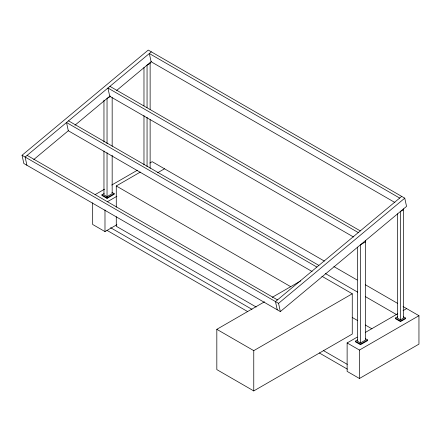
<?xml version="1.0" encoding="UTF-8"?>
<svg xmlns="http://www.w3.org/2000/svg" width="441" height="441" viewBox="0 0 441 441"><rect width="100%" height="100%" fill="white"/><g stroke="black" fill="none" stroke-linecap="round" stroke-linejoin="round"><path stroke-width="0.66" d="M22.05 155.26L148.259 50.07L404.761 198.163L406.541 206.388L280.333 311.578L23.825 163.484L22.05 155.26L278.558 303.353L280.333 311.578M151.335 51.851L25.126 157.035L26.907 165.265M33.77 159.543L68.62 130.492M74.959 125.211L110.118 95.906M116.678 90.444L151.528 61.398M401.685 196.388L275.476 301.572L277.257 309.803M278.558 303.353L404.761 198.163M150.133 63.35L147.057 65.125L147.057 107.665M110.459 96.502L107.042 98.475L107.042 143.777M95.058 194.663L104.578 189.167M111.716 185.044L137.305 170.27M149.802 163.054L152.184 161.682L324.333 261.072M116.275 207.132L116.275 185.97L140.31 172.089M111.942 192.353L114.225 193.671L114.225 194.261L107.042 198.406L101.91 195.446L101.91 194.856L104.12 193.577M103.96 150.921L103.96 194.856L107.042 196.631L112.168 193.671L112.168 155.232M101.91 194.856L107.042 197.816L114.225 193.671M107.367 201.774L116.887 196.278M157.657 172.74L164.499 168.793M92.676 202.81L92.676 224.475L104.986 231.58L116.887 224.712M403.559 209.662L400.483 211.437L400.483 319.846L397.402 318.066L397.402 213.78M365.595 241.828L360.468 244.788L360.468 342.944L357.386 341.169L357.386 247.131M321.875 276.237L352.26 293.778L352.26 334.063L253.762 390.93L216.823 369.602L216.823 329.322L264.484 301.804M272.229 297.333L300.663 280.917M216.823 329.322L253.762 350.645L352.26 293.778M403.057 306.523L418.95 315.695L418.95 344.129L359.443 378.488L347.128 371.383L347.128 342.944L357.243 337.106M365.578 332.293L397.71 313.744M403.068 310.651L406.635 308.59M365.368 338.666L367.651 339.983L367.651 340.579L360.468 344.724L355.336 341.764L355.336 341.169L357.546 339.895M403.333 316.748L405.61 318.066L405.61 318.661L400.483 321.621L395.351 318.661L395.351 318.066L397.633 316.748M360.468 342.944L365.595 339.983L365.595 240.516M400.483 319.846L403.559 318.066L403.559 208.874M355.336 341.169L360.468 344.129L367.651 339.983M395.351 318.066L400.483 321.026L405.61 318.066M347.128 342.944L359.443 350.055L418.95 315.695M399.678 198.059L149.328 53.521L151.109 61.746L394.899 202.496M109.936 86.353L360.286 230.891M358.285 232.561L107.935 88.024L109.71 96.248L353.506 236.999M333.876 266.579L357.138 280.007M365.484 284.831L397.694 303.425M68.531 120.856L318.882 265.394M316.881 267.064L66.53 122.526L68.305 130.756L312.101 271.507M325.403 273.536L357.612 292.129M365.363 296.606L396.376 314.51M352.199 317.443L357.612 320.563M365.313 325.011L371.923 328.826M116.275 185.97L290.696 286.672M27.133 155.364L277.483 299.902M256.171 307.019L116.275 226.25L116.275 216.691M110.619 227.721L251.993 309.345M323.529 350.645L347.293 364.365M106.943 230.34L247.726 311.622M319.306 352.949L347.343 369.134M400.483 321.026L400.483 321.621M360.468 344.129L360.468 344.724M359.443 350.055L359.443 378.488M253.762 350.645L253.762 390.93M150.133 62.561L150.133 109.318M150.133 119.61L150.133 168.319M147.057 117.267L147.057 166.67M143.975 67.462L143.975 105.884M143.975 115.492L143.975 164.89M112.168 97.571L112.168 146.307M107.042 152.702L107.042 196.631M107.042 197.816L107.042 198.406M104.986 209.916L104.986 231.58M103.96 100.129L103.96 142.002"/></g></svg>
